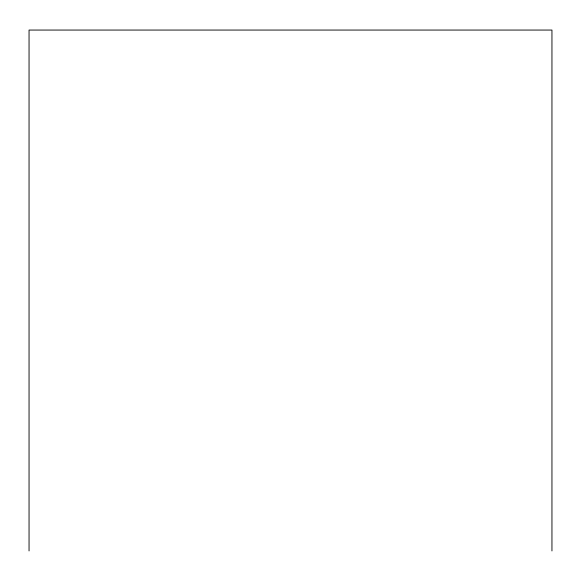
<?xml version="1.0" encoding="UTF-8"?>
<svg xmlns="http://www.w3.org/2000/svg" width="581" height="581" viewBox="0 0 581 581"><rect width="100%" height="100%" fill="white"/><g stroke="black" fill="none" stroke-linecap="round" stroke-linejoin="round"><path stroke-width="0.87" d="M551.95 550.941L551.95 30.059L29.05 30.059L29.05 550.941"/></g></svg>
